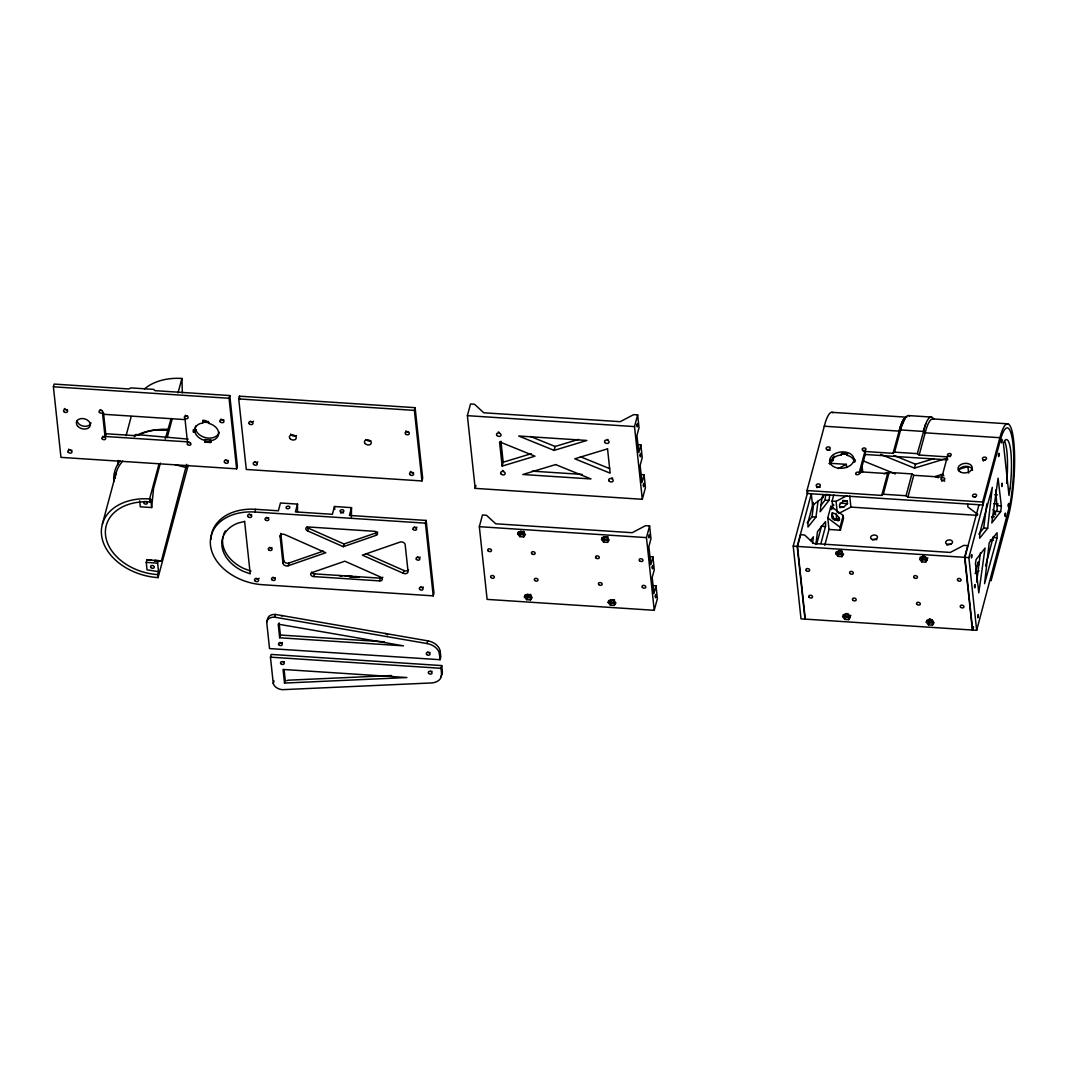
<?xml version="1.0" encoding="UTF-8"?>
<svg xmlns="http://www.w3.org/2000/svg" width="1068" height="1068" viewBox="0 0 1068 1068"><rect width="100%" height="100%" fill="white"/><g stroke="black" fill="none" stroke-linecap="round" stroke-linejoin="round"><path stroke-width="1.5" d="M204.776 440.363L204.989 439.589L210.676 439.949L210.65 442.512L204.963 442.139L204.522 440.323A12.175 8.744 15 0 1 195.404 433.421L195.057 432.153L193.441 432.046L193.215 429.91L194.817 430.017L194.91 428.775A12.175 8.744 15 0 1 202.666 422.968L202.933 420.405L205.777 420.592M195.644 426.039L194.817 430.017M153.992 560.633L161.348 561.167L186.646 464.353M297.478 511.999L297.518 504.109L280.457 502.988L278.374 510.784L255.626 509.303A49.288 35.391 15 0 0 211.05 539.34M351.372 517.166L351.519 507.634L334.458 506.512L332.375 514.309L295.422 511.892L297.518 504.109M807.168 522.96L812 516.779L813.683 503.909M812.548 543.358L813.402 536.83L810.438 540.608M813.322 502.414L807.942 522.506L807.995 527.031L815.979 517.045L818.088 500.959M815.859 544.413L817.541 531.544L825.524 521.558L825.577 526.097L820.985 543.252M822.04 497.074L820.117 511.759L829.115 500.238L829.676 494.698L825.684 494.444L825.137 499.984L821.065 505.204M976.633 582.06L980.464 552.677M978.849 534.174L983.681 527.992L986.832 503.869M987.66 528.26L992.319 487.328L979.743 533.252L979.676 538.245L987.66 528.26L983.681 527.992M993.374 536.483L985.55 565.893M976.673 630.32L1010.154 503.589A49.288 9.171 -86.3 0 0 1012.397 439.455A49.288 9.171 -86.3 0 0 1000.209 440.697L968.876 557.616L976.673 630.32L972.694 630.053L964.898 557.362L978.996 504.75M816.74 544.012L821.599 525.83M997.138 537.765L997.071 532.758L989.208 542.758L984.562 583.689L997.138 537.765L993.16 537.511M53.4 386.803L54.134 384.079L128.881 388.952L130.897 387.898L153.645 389.379L155.034 390.661L229.794 395.547L237.35 466.115L236.615 468.839L60.956 457.371L53.4 386.803L229.059 398.271L229.794 395.547M105.011 436.465L102.621 414.224L185.058 419.604L187.434 441.845L105.011 436.465L105.745 433.728L103.529 413.089M102.381 524.121L116.118 472.87M126.064 435.731L131.217 416.507M165.22 438.948L171.174 418.496M149.64 498.889L144.193 498.743A53.373 38.328 15 0 0 101.807 536.91A53.373 38.328 15 0 0 158.077 577.628L157.744 574.611A49.288 35.391 15 0 1 105.532 535.108A49.288 35.391 15 0 1 149.961 501.907L149.64 498.889L159.079 463.659M178.036 392.877L181.907 378.459A53.373 38.328 15 0 0 144.407 388.952M149.961 501.907L150.748 498.983L151.656 507.54L140.295 506.793L139.654 500.852M160.36 463.098L153.565 488.463L151.656 507.54M167.155 437.733L172.255 418.709M157.744 574.611L158.531 571.687L147.037 569.818L146.249 562.395L146.97 559.659L161.348 561.167M158.531 571.687L157.61 563.13L158.344 560.406M193.441 432.046L194.176 429.323L195.778 429.416L196.138 430.698A12.175 8.744 15 0 0 208.38 438.107A12.175 8.744 15 0 0 219.194 432.193M195.057 432.153L195.778 429.416M158.077 577.628L188.195 465.207M202.907 422.968L202.933 420.405M210.65 442.512L210.703 440.724A12.175 8.744 15 0 0 218.62 432.633A12.175 8.744 15 0 0 208.847 423.382L208.807 422.554L203.12 422.18M204.963 442.139L204.989 439.589M210.463 440.737L210.676 439.949M238.725 398.911L239.459 396.175L415.105 407.656L422.674 478.21L421.94 480.947L246.281 469.466L238.725 398.911L414.384 410.379L415.105 407.656M351.519 507.634L349.423 515.43L426.172 520.436L433.955 593.14L433.234 595.864L262.688 584.73A49.288 35.391 15 0 1 210.476 545.227A49.288 35.391 15 0 1 254.905 512.026L255.626 509.303M280.11 536.59A3.444 2.47 15 0 1 281.511 534.454A3.444 2.47 15 0 1 284.902 534.627L325.78 552.757L288.226 565.746A3.444 2.47 15 0 1 284.836 565.479A3.444 2.47 15 0 1 282.953 563.143L280.11 536.59L280.844 533.853A3.444 2.47 15 0 1 280.831 533.413M266.706 622.15L267.427 619.427A8.784 6.315 15 0 1 275.37 614.434L427.787 640.84A13.55 9.732 15 0 1 440.216 651.48L440.804 656.98L440.069 659.704L269.536 648.57L266.706 622.15A8.784 6.315 15 0 1 274.636 617.17L427.053 643.563A13.55 9.732 15 0 1 439.482 654.203L440.069 659.704M282.953 563.143L283.688 560.406L280.844 533.853M288.226 565.746L288.961 563.023L323.39 551.101M274.636 617.17L275.37 614.434M442.312 671.078L441.578 673.801A13.55 9.732 15 0 1 431.272 682.959L282.406 689.674A8.784 6.315 15 0 1 273.274 683.573L270.458 657.167L271.179 654.43L441.725 665.578L442.312 671.078A13.55 9.732 15 0 1 441.845 674.509M307.637 530.903A2.83 2.029 15 0 1 305.835 528.393A2.83 2.029 15 0 1 308.532 526.991L374.294 531.29A2.83 2.029 15 0 1 377.324 533.066A2.83 2.029 15 0 1 376.029 535.362L343.282 546.696L307.637 530.903L308.372 528.166A2.83 2.029 15 0 1 306.916 527.085M279.656 637.77L278.201 624.153L403.504 645.846L279.656 637.77L280.39 635.033L279.095 622.938M273.274 683.573L274.009 680.85M284.515 683.066L283.06 669.449L406.908 677.539L284.515 683.066L285.249 680.343L284.115 669.756M313.845 576.6A2.83 2.029 15 0 1 310.815 574.838A2.83 2.029 15 0 1 312.11 572.528L344.844 561.194L380.488 577A2.83 2.029 15 0 1 382.291 579.497A2.83 2.029 15 0 1 379.607 580.899L313.845 576.6L314.579 573.876A2.83 2.029 15 0 1 311.536 572.101M343.282 546.696L344.016 543.972L376.764 532.638A2.83 2.029 15 0 0 377.712 532.118M376.029 535.362L376.764 532.638M379.607 580.899L380.328 578.175A2.83 2.029 15 0 0 382.851 577.214M403.237 573.262A3.444 2.47 15 0 0 406.628 573.436A3.444 2.47 15 0 0 408.016 571.3L405.173 544.76A3.444 2.47 15 0 0 403.304 542.41A3.444 2.47 15 0 0 399.899 542.144L362.346 555.146L403.237 573.262L403.971 570.526A3.444 2.47 15 0 0 408.47 569.831M433.234 595.864L425.438 523.16L426.172 520.436M640.079 474.512L644.071 474.766L645.432 487.595L642.309 499.29L475.18 488.37L467.384 415.666L470.521 403.984L474.499 404.238L483.777 412.782L620.214 421.686L633.671 414.638L637.649 414.891L639.024 427.721L636.942 435.517L638.771 452.618L640.853 444.835L636.875 444.568M427.053 643.563L427.787 640.84M475.18 488.37L475.954 485.446M439.482 654.203L440.216 651.48M441.578 673.801L440.991 668.301L441.725 665.578M652.027 585.518L656.006 585.785L657.381 598.614L654.243 610.295L487.115 599.388L479.332 526.684L482.469 514.99L486.447 515.257L495.726 523.787L632.163 532.705L645.619 525.643L649.598 525.91L650.973 538.739L648.877 546.536L650.812 564.638L652.908 556.842L650.252 556.668M502.147 466.102L499.544 441.805L534.934 456.183L502.147 466.102L503.188 462.204L500.932 441.151M517.673 534L518.194 532.051L520.396 534.708L524.268 534.961L523.747 536.91L519.876 536.657L517.673 534L519.342 531.61L523.213 531.864L525.416 534.507L523.747 536.91M519.876 536.657L520.396 534.708M554.092 450.376L586.866 440.457L518.701 436.011L554.092 450.376L555.133 446.477L578.549 439.402M524.415 597.012L524.935 595.063L527.151 597.706L531.023 597.96L530.502 599.909L526.631 599.655L524.415 597.012L526.083 594.609L529.955 594.863L532.171 597.506L530.502 599.909M526.631 599.655L527.151 597.706M603.62 542.13L601.418 539.474L603.086 537.084L606.958 537.324L609.16 539.981L607.492 542.37L603.62 542.13L604.141 540.181L601.938 537.524M642.309 499.29L634.512 426.586L637.649 414.891M607.492 542.37L608.012 540.421L604.141 540.181M608.173 602.472L608.693 600.523L610.896 603.18L614.767 603.433L614.247 605.382L610.375 605.129L608.173 602.472L609.828 600.082L613.699 600.336L615.916 602.979L614.247 605.382M644.071 474.766L641.975 482.562L640.146 465.448L642.228 457.665L640.853 444.835M610.375 605.129L610.896 603.18M654.243 610.295L646.46 537.604L649.598 525.91M656.006 585.785L653.923 593.568L652.188 577.468L654.284 569.671L652.908 556.842M1007.992 513.401L1008.325 516.418A53.373 9.932 -86.3 0 0 1013.719 441.164A53.373 9.932 -86.3 0 0 999.888 437.68L982.653 502.013L982.974 505.004L807.315 493.536L806.994 490.532L825.257 422.674A53.373 9.932 -86.3 0 1 833.093 412.782M823.775 494.604L822.987 497.528L812.534 505.338L811.293 493.79L797.195 546.402L804.992 619.106L801.013 618.853L793.217 546.149L807.808 491.694M797.489 546.429L800.613 534.734L804.591 534.988L813.883 543.532L950.306 552.436L963.763 545.388L967.741 545.641L964.618 557.336L972.401 630.04L805.272 619.12L797.489 546.429L964.618 557.336M828.995 463.432L832.906 460.508L834.081 456.116M829.983 464.446A12.175 8.17 -6.1 0 1 841.117 454.981L841.798 453.353L847.485 453.726L847.298 455.382A12.175 8.17 -6.1 0 1 854.186 461.723M832.96 509.089L832.092 501.066L833.761 494.831M829.008 529.461L827.767 517.927L830.904 506.232L843.186 515.524L843.506 518.514L840.382 530.209L829.008 529.461L824.763 545.294M831.919 518.047L832.319 512.787L836.164 514.162L839.328 518.087L839.528 519.929L836.631 518.434L833.04 519.502M839.328 518.087L838.634 520.65L834.789 519.288L831.638 515.35M840.382 530.209L840.062 527.218L843.186 515.524M835.83 553.745L836.351 551.796L838.554 554.439L842.425 554.692L841.904 556.642L838.033 556.388L835.83 553.745L837.486 551.342L841.357 551.595L843.573 554.252L841.904 556.642M864.893 451.497L859.46 471.762L887.601 473.591L889.163 472.43L911.912 473.912L913.754 475.3L941.883 477.142L947.316 456.877L919.174 455.035L917.332 453.646L894.597 452.151L893.035 453.326L864.893 451.497L865.213 454.487L860.194 473.191M838.033 556.388L838.554 554.439M844.775 619.4L842.572 616.743L844.241 614.354L848.112 614.607L850.315 617.251L848.66 619.654L844.775 619.4L845.309 617.451L843.093 614.794M806.994 490.532L881.754 495.418L887.601 473.591M893.035 453.326L900.364 426.479L902.887 420.512L905.29 417.868A55.109 10.253 -86.3 0 1 909.616 415.986M848.66 619.654L850.836 615.301M881.754 495.418L883.316 494.244L889.163 472.43M894.597 452.151L901.592 426.306L905.29 417.868M982.653 502.013L907.907 497.127L906.065 495.739L911.912 473.912M917.332 453.646L925.796 423.716M880.619 454.367L914.475 468.104L915.516 464.22L934.246 458.546M907.907 497.127L913.754 475.3M919.174 455.035L926.156 429.256A53.373 9.932 -86.3 0 1 933.672 419.163M924.634 556.975A1.909 1.375 15 0 0 925.115 556.962L927.318 559.725L925.649 562.115L921.777 561.861L922.298 559.912L920.095 557.269M925.649 562.115L927.838 557.776M926.316 622.217L926.837 620.268L929.053 622.911L932.925 623.165L932.404 625.114L928.533 624.86L926.316 622.217L927.985 619.814L931.857 620.067L934.059 622.724L932.404 625.114M928.533 624.86L929.053 622.911M975.485 572.248L978.235 562.022L978.555 565.012M972.401 630.04L973.188 627.116M972.694 630.053L973.549 626.876M1008.312 516.391L991.091 580.698L990.77 577.708M833.173 504.443L833.601 505.257M991.758 517.673L997.232 509.569L995.696 490.038M1000.663 511.639L1001.384 506.379L998.073 478.17L991.798 522.973L1000.663 511.639L996.684 511.385M847.178 500.799L843.186 501.399L839.501 504.817L839.808 507.634L843.787 507.033L847.485 503.615L847.178 500.799L842.719 500.505M903.261 419.898L904.916 418.442M902.887 420.512L904.543 419.083M902.527 421.192L904.169 419.777M902.153 421.927L903.795 420.538M901.793 422.728L903.421 421.353M901.432 423.582L903.047 422.234M901.072 424.49L902.687 423.168M900.711 425.451L902.313 424.156M900.364 426.479L901.953 425.197M900.004 427.547L901.592 426.306M899.323 429.857L900.898 428.655M824.229 426.212L898.989 431.112L900.551 429.91L923.286 431.432L925.128 432.82L999.888 437.706L1000.209 440.697M898.989 431.112L900.551 429.937M975.097 573.703L979.022 570.779M899.697 428.535L901.245 427.454M838.246 468.572L846.323 464.34L846.67 467.544M832.092 501.066L836.07 501.333L846.844 495.685M838.794 513.454L850.902 507.1L977.354 515.363M503.188 462.204L531.29 453.7M883.863 473.791L890.111 471.896M914.475 468.104L945.687 458.666M942.951 474.152L935.154 476.515L938.225 477.756M958.57 469.426L967.928 466.596L968.623 473.071M150.428 560.166L151.442 560.073M345.218 576.159L348.729 576.226M286.705 680.823A3.498 2.51 15 0 1 288.587 680.183L391.636 675.537M154.913 429.937L167.716 429.603A55.109 39.583 15 0 0 137.078 435.143M168.17 429.71L162.723 429.576A53.373 38.328 15 0 0 157.383 429.857M908.588 415.572L931.323 417.067M831.745 412.315L906.839 417.214M932.644 418.896L1007.751 423.809M467.384 415.666L634.512 426.586M865.213 454.487L945.994 459.761M202.72 421.179L208.407 421.553L208.594 423.329M846.323 464.34L830.984 463.338L830.65 460.228M105.745 433.728L133.874 435.57L135.903 434.516L188.168 439.122M205.176 441.364L210.863 441.738M994.735 494.698L997.392 494.871M532.184 471.148L582.06 474.406M883.316 494.244L906.065 495.739M993.64 503.682L998.246 503.989M997.365 505.658L1001.343 505.912M825.017 500.171L828.995 500.425M840.035 503.121L847.485 503.615M839.528 506.753L843.787 507.033M991.598 516.685L994.441 516.872M812 516.779L815.979 517.045M821.479 526.297L825.457 526.564M990.21 539.994L993.454 540.208M793.217 546.149L797.195 546.402M964.898 557.362L968.876 557.616M254.905 512.026L425.438 523.16M479.332 526.684L646.46 537.604M925.115 557.069L921.23 556.815L919.575 559.218L921.777 561.861M922.298 559.912L926.17 560.166M154.393 560.593L157.904 560.66L155.18 560.326M146.249 562.395L157.61 563.13M314.579 573.876L380.328 578.175M349.183 576.573L352.694 576.64L349.97 576.306M349.69 576.733L357.433 577.241M845.309 617.451L849.18 617.704M280.39 635.033L384.427 641.828M270.458 657.167L440.991 668.301M385.214 633.471L385.441 633.524A3.498 2.51 15 0 1 386.683 634.058M355.978 576.573L358.981 577.334M338.93 575.465L341.934 576.226M146.97 559.659L149.587 560.326M175.205 464.74L186.419 467.624M250.967 571.113L243.678 568.456A37.58 26.994 15 0 1 223.159 536.149M893.969 455.462L915.516 464.22M940.815 474.486L943.885 475.741M862.997 460.789L895.304 473.912M530.516 436.492L555.133 446.477M580.431 456.757L609.654 468.625M308.372 528.166L344.016 543.972M366.11 553.758L403.971 570.526M977.781 514.429L967.942 506.993L967.621 504.003M827.767 517.927L840.062 527.218M992.92 509.583L995.242 511.719L995.59 514.936M833.601 505.404L833.454 504.456M947.316 456.877L947.636 459.867M861.836 463.739L862.704 471.829M860.795 467.637L861.315 472.497M847.058 455.342L846.964 454.487L844.187 454.047L841.277 454.114L841.37 454.968M849.701 495.872L850.902 507.1M832.586 457.504L832.906 460.508M836.07 501.333L837.272 512.547M836.164 514.162L836.631 518.434M832.319 512.787L832.893 518.167M830.904 506.232L831.264 509.529M822.667 494.537L822.987 497.528M414.384 410.379L421.94 480.947M334.458 506.512L334.778 509.516M239.459 396.175L239.806 399.459M229.059 398.271L236.615 468.839M181.907 378.459L182.361 392.957M281.164 615.782A3.498 2.51 15 0 1 282.673 615.702M387.19 634.445A3.498 2.51 15 0 1 387.617 634.886M429.95 652.388A1.909 1.375 15 0 1 427.667 652.014M282.513 642.535A1.909 1.375 15 0 1 279.856 642.362M431.966 671.251A1.909 1.375 15 0 1 430.564 671.291M441.324 675.55A13.55 9.732 15 0 1 440.63 676.525M284.168 661.599A1.909 1.375 15 0 1 282.766 661.639M388.739 675.684A3.498 2.51 15 0 1 390.074 675.964M903.621 419.35A53.373 9.932 -86.3 0 1 906.145 417.241M923.286 431.405A55.109 10.253 -86.3 0 1 933.659 418.936M145.902 501.399A1.909 1.375 15 0 1 146.623 504.016L146.183 504.136A1.909 1.375 15 0 1 144.487 501.453M115.17 478.144A53.373 38.328 15 0 1 122.767 461.109M138.213 435.223A53.373 38.328 15 0 1 139.628 434.529M141.083 433.888A53.373 38.328 15 0 1 148.879 431.298M150.521 430.911A53.373 38.328 15 0 1 155.634 430.057M117.88 464.62A55.109 39.583 15 0 1 118.014 460.468M134.301 436.665A55.109 39.583 15 0 1 135.663 435.877M113.795 481.615A55.109 39.583 15 0 1 120.043 460.949M983.214 460.682A2.083 1.402 -6.1 0 1 985.177 460.094M974.71 497.141A2.083 1.402 -6.1 0 1 975.258 497.127M816.967 487.502A2.083 1.402 -6.1 0 1 819.904 487.168M827.286 450.202A2.083 1.402 -6.1 0 1 829.823 450.149M941.709 481.227A1.909 1.282 -6.1 0 1 944.726 481.161M949.479 456.543A1.909 1.282 -6.1 0 1 950.453 456.61M863.278 451.257A1.909 1.282 -6.1 0 1 865.601 451.19M958.45 470.681A7.129 4.779 -6.1 0 1 965.806 466.329A7.129 4.779 -6.1 0 1 972.534 470.347M946.889 545.174A3.484 2.336 -6.1 0 1 951.014 544.346M872.529 539.834A3.484 2.336 -6.1 0 1 876.735 539.727M983.348 460.749A1.909 1.282 -6.1 0 1 985.15 460.215M1004.494 441.044A37.58 6.995 -86.3 0 1 1006.603 483.404M827.833 450.122A1.909 1.282 -6.1 0 1 829.702 450.242M817.1 487.569A1.909 1.282 -6.1 0 1 819.783 487.262M834.482 520.25A1.909 1.282 -6.1 0 1 837.846 520.784M930.895 619.907A1.909 1.375 15 0 1 929.467 618.813M845.936 613.699A1.909 1.375 15 0 0 848.566 614.38A1.909 1.375 15 0 0 845.349 614.14A1.909 1.375 15 0 0 846.79 616.423A1.909 1.375 15 0 0 848.74 614.808M842.171 551.181A1.909 1.375 15 0 1 839.194 550.701M925.515 556.922A1.909 1.375 15 0 1 924.594 558.911A1.909 1.375 15 0 1 922.085 557.389A1.909 1.375 15 0 1 924.301 556.188M932.271 619.921A1.909 1.375 15 0 1 931.496 621.883A1.909 1.375 15 0 1 928.893 620.641A1.909 1.375 15 0 1 930.562 619.106M924.154 556.895A1.909 1.375 15 0 1 922.712 555.814M71.836 450.255A2.083 1.495 15 0 1 68.739 449.121M228.165 460.468A2.083 1.495 15 0 1 225.308 459.721M223.813 419.831A2.083 1.495 15 0 1 220.956 419.097M67.484 409.631A2.083 1.495 15 0 1 64.387 408.497M190.424 442.526A1.909 1.375 15 0 1 188.248 441.738M187.581 416.013A1.909 1.375 15 0 1 185.405 415.225M101.834 410.459A1.909 1.375 15 0 1 100.138 409.645M105.158 436.959A1.909 1.375 15 0 1 102.982 436.158M105.745 434.649A1.909 1.375 15 0 1 106.079 434.97M90.967 422.861A7.129 5.126 15 0 1 83.704 426.225A7.129 5.126 15 0 1 77.07 420.605M257.842 461.843A2.083 1.495 15 0 1 254.665 461.95M413.49 472.563A2.083 1.495 15 0 1 410.379 471.442M253.49 421.219A2.083 1.495 15 0 1 250.312 421.326M408.657 432.059A2.083 1.495 15 0 1 406.027 430.804M296.463 435.544A3.484 2.496 15 0 1 290.629 434.022M370.836 440.804A3.484 2.496 15 0 1 366.084 439.562M268.762 517.74A1.909 1.375 15 0 1 266.466 517.366M275.17 577.614A1.909 1.375 15 0 1 272.887 577.241M423.342 587.066A1.909 1.375 15 0 1 420.685 586.893M416.921 527.191A1.909 1.375 15 0 1 414.264 527.018M420.124 557.136A1.909 1.375 15 0 1 417.481 556.962M271.966 547.67A1.909 1.375 15 0 1 269.67 547.31M288.961 563.023A3.444 2.47 15 0 1 285.557 562.756A3.444 2.47 15 0 1 283.688 560.406M223.559 534.801A37.58 26.994 15 0 1 225.348 530.916M259.137 578.242A2.083 1.495 15 0 1 255.946 578.349M251.567 514.602A2.083 1.495 15 0 1 249.071 514.202M340.812 513.214A1.909 1.282 -6.1 0 1 343.509 512.907M614.514 599.922A1.909 1.375 15 0 1 611.857 599.749M524.014 531.45A1.909 1.375 15 0 1 521.371 531.277M530.769 594.449A1.909 1.375 15 0 1 528.113 594.275M606.624 536.617A1.909 1.375 15 0 1 607.438 538.686A1.909 1.375 15 0 1 604.715 538.779A1.909 1.375 15 0 1 604.381 536.697M613.366 599.615A1.909 1.375 15 0 1 614.18 601.684A1.909 1.375 15 0 1 611.47 601.778A1.909 1.375 15 0 1 611.123 599.695M530.035 594.395A1.909 1.375 15 0 1 530.249 596.398A1.909 1.375 15 0 1 527.592 596.224A1.909 1.375 15 0 1 527.378 594.222M523.934 532.425A1.909 1.375 15 0 1 521.491 533.559A1.909 1.375 15 0 1 520.637 531.223M523.28 531.397A1.909 1.375 15 0 1 523.841 532.064M608.039 536.643A1.909 1.375 15 0 1 605.115 536.737M612.725 478.05A2.323 1.669 15 0 1 611.55 477.97M608.012 439.575A2.323 1.669 15 0 1 607.425 439.482M499.41 432.42A2.323 1.669 15 0 1 498.342 431.913M503.535 470.908A2.323 1.669 15 0 1 502.467 470.401M975.471 563.53L978.795 592.833L985.083 548.044L976.085 559.565L975.471 563.53M636.942 425.117C637.236 431.031 638.13 419.684 636.942 425.117M640.146 455.048C640.453 461.016 641.321 449.494 640.146 455.048M643.363 484.992C643.67 490.946 644.525 479.425 643.363 484.992M648.89 536.136C649.184 542.103 650.078 530.569 648.89 536.136M652.201 567.068C652.495 573.035 653.389 561.501 652.201 567.068M655.298 595.997C655.592 601.911 656.486 590.577 655.298 595.997M971.306 556.148C971.6 562.115 972.494 550.581 971.306 556.148M974.51 586.092C974.817 592.046 975.685 580.525 974.51 586.092M977.714 616.022C978.008 621.936 978.902 610.589 977.714 616.022M998.46 454.821C998.74 460.789 999.648 449.254 998.46 454.821M1001.33 440.977C1001.65 447.425 1002.625 435.05 1001.33 440.977M1001.664 484.752C1001.958 490.719 1002.852 479.185 1001.664 484.752M1004.868 514.696C1005.175 520.65 1006.043 509.129 1004.868 514.696M1008.205 505.124C1008.539 511.625 1009.474 499.063 1008.205 505.124M853.866 458.733L853.773 459.881L855.388 459.988L854.867 461.937L853.252 461.83L852.731 462.965A12.175 8.17 -6.1 0 1 833.12 466.356A12.175 8.17 -6.1 0 1 836.711 452.939A12.175 8.17 -6.1 0 1 853.866 458.733M1010.061 488.423L1008.993 495.459L1003.386 443.046L1004.908 440.403A37.58 6.995 -86.3 0 1 1010.061 488.423M555.614 464.58L522.826 474.499L590.991 478.945L555.614 464.58M607.545 448.854L574.771 458.786L610.148 473.151L607.545 448.854M244.612 521.424L237.804 523.16A37.58 26.994 15 0 0 242.943 571.18L250.232 573.85L244.612 521.424M426.599 654.43A1.909 1.375 15 0 0 429.857 654.644A1.909 1.375 15 0 0 428.001 652.414A1.909 1.375 15 0 0 426.599 654.43M278.801 644.778A1.909 1.375 15 0 0 282.045 644.992A1.909 1.375 15 0 0 280.203 642.762A1.909 1.375 15 0 0 278.801 644.778M428.628 673.294A1.909 1.375 15 0 0 431.873 673.507A1.909 1.375 15 0 0 430.017 671.278A1.909 1.375 15 0 0 428.628 673.294M280.817 663.642A1.909 1.375 15 0 0 284.075 663.855A1.909 1.375 15 0 0 282.219 661.626A1.909 1.375 15 0 0 280.817 663.642M150.882 567.482A1.909 1.375 15 0 0 154.126 567.695A1.909 1.375 15 0 0 152.283 565.479A1.909 1.375 15 0 0 150.882 567.482M983.134 459.654A2.083 1.402 -6.1 0 0 986.525 458.639A2.083 1.402 -6.1 0 0 983.775 457.224A2.083 1.402 -6.1 0 0 983.134 459.654M973.215 496.687A2.083 1.402 -6.1 0 0 976.606 495.672A2.083 1.402 -6.1 0 0 973.856 494.257A2.083 1.402 -6.1 0 0 973.215 496.687M816.886 486.474A2.083 1.402 -6.1 0 0 820.277 485.459A2.083 1.402 -6.1 0 0 817.527 484.044A2.083 1.402 -6.1 0 0 816.886 486.474M826.806 449.441A2.083 1.402 -6.1 0 0 830.196 448.426A2.083 1.402 -6.1 0 0 827.446 447.011A2.083 1.402 -6.1 0 0 826.806 449.441M856.336 474.472A1.909 1.282 -6.1 0 0 859.446 473.538A1.909 1.282 -6.1 0 0 856.936 472.243A1.909 1.282 -6.1 0 0 856.336 474.472M862.81 450.309A1.909 1.282 -6.1 0 0 865.921 449.374A1.909 1.282 -6.1 0 0 863.411 448.079A1.909 1.282 -6.1 0 0 862.81 450.309M948.077 455.876A1.909 1.282 -6.1 0 0 951.188 454.941A1.909 1.282 -6.1 0 0 948.678 453.646A1.909 1.282 -6.1 0 0 948.077 455.876M941.602 480.039A1.909 1.282 -6.1 0 0 944.713 479.105A1.909 1.282 -6.1 0 0 942.203 477.81A1.909 1.282 -6.1 0 0 941.602 480.039M960.519 472.069A7.129 4.779 -6.1 0 0 972.107 468.612A7.129 4.779 -6.1 0 0 962.735 463.766A7.129 4.779 -6.1 0 0 960.519 472.069M946.822 544.173A3.484 2.336 -6.1 0 0 952.482 542.491A3.484 2.336 -6.1 0 0 947.903 540.128A3.484 2.336 -6.1 0 0 946.822 544.173M871.782 539.273A3.484 2.336 -6.1 0 0 877.442 537.591A3.484 2.336 -6.1 0 0 872.876 535.228A3.484 2.336 -6.1 0 0 871.782 539.273M960.546 607.118A1.909 1.375 15 0 0 963.79 607.332A1.909 1.375 15 0 0 961.948 605.115A1.909 1.375 15 0 0 960.546 607.118M957.689 580.431A1.909 1.375 15 0 0 960.933 580.645A1.909 1.375 15 0 0 959.077 578.429A1.909 1.375 15 0 0 957.689 580.431M914.021 577.588A1.909 1.375 15 0 0 917.279 577.801A1.909 1.375 15 0 0 915.423 575.572A1.909 1.375 15 0 0 914.021 577.588M916.891 604.274A1.909 1.375 15 0 0 920.135 604.475A1.909 1.375 15 0 0 918.28 602.259A1.909 1.375 15 0 0 916.891 604.274M852.758 600.082A1.909 1.375 15 0 0 856.015 600.296A1.909 1.375 15 0 0 854.16 598.067A1.909 1.375 15 0 0 852.758 600.082M809.103 597.226A1.909 1.375 15 0 0 812.361 597.439A1.909 1.375 15 0 0 810.505 595.223A1.909 1.375 15 0 0 809.103 597.226M806.247 570.539A1.909 1.375 15 0 0 809.491 570.753A1.909 1.375 15 0 0 807.648 568.536A1.909 1.375 15 0 0 806.247 570.539M849.901 573.396A1.909 1.375 15 0 0 853.158 573.609A1.909 1.375 15 0 0 851.303 571.38A1.909 1.375 15 0 0 849.901 573.396M838.674 552.65A1.909 1.375 15 0 0 841.918 552.864A1.909 1.375 15 0 0 840.062 550.634A1.909 1.375 15 0 0 838.674 552.65M63.893 411.607A2.083 1.495 15 0 0 67.444 411.834A2.083 1.495 15 0 0 65.415 409.418A2.083 1.495 15 0 0 63.893 411.607M68.245 452.231A2.083 1.495 15 0 0 71.796 452.472A2.083 1.495 15 0 0 69.767 450.042A2.083 1.495 15 0 0 68.245 452.231M224.574 462.444A2.083 1.495 15 0 0 228.125 462.671A2.083 1.495 15 0 0 226.096 460.255A2.083 1.495 15 0 0 224.574 462.444M220.222 421.82A2.083 1.495 15 0 0 223.773 422.047A2.083 1.495 15 0 0 221.743 419.631A2.083 1.495 15 0 0 220.222 421.82M102.248 438.895A1.909 1.375 15 0 0 105.492 439.108A1.909 1.375 15 0 0 103.636 436.879A1.909 1.375 15 0 0 102.248 438.895M99.404 412.381A1.909 1.375 15 0 0 102.648 412.595A1.909 1.375 15 0 0 100.806 410.366A1.909 1.375 15 0 0 99.404 412.381M187.514 444.462A1.909 1.375 15 0 0 190.758 444.675A1.909 1.375 15 0 0 188.916 442.446A1.909 1.375 15 0 0 187.514 444.462M184.671 417.948A1.909 1.375 15 0 0 187.928 418.162A1.909 1.375 15 0 0 186.072 415.933A1.909 1.375 15 0 0 184.671 417.948M77.55 426.025A7.129 5.126 15 0 0 89.672 426.813A7.129 5.126 15 0 0 82.77 418.536A7.129 5.126 15 0 0 77.55 426.025M253.57 464.34A2.083 1.495 15 0 0 257.121 464.567A2.083 1.495 15 0 0 255.092 462.15A2.083 1.495 15 0 0 253.57 464.34M249.218 423.716A2.083 1.495 15 0 0 252.769 423.943A2.083 1.495 15 0 0 250.74 421.513A2.083 1.495 15 0 0 249.218 423.716M409.898 474.552A2.083 1.495 15 0 0 413.45 474.779A2.083 1.495 15 0 0 411.42 472.35A2.083 1.495 15 0 0 409.898 474.552M405.546 433.928A2.083 1.495 15 0 0 409.084 434.155A2.083 1.495 15 0 0 407.068 431.726A2.083 1.495 15 0 0 405.546 433.928M365.029 443.46A3.484 2.496 15 0 0 370.943 443.847A3.484 2.496 15 0 0 367.579 439.802A3.484 2.496 15 0 0 365.029 443.46M290.002 438.561A3.484 2.496 15 0 0 295.903 438.948A3.484 2.496 15 0 0 292.539 434.903A3.484 2.496 15 0 0 290.002 438.561M286.705 508.501A1.909 1.282 -6.1 0 0 289.815 507.567A1.909 1.282 -6.1 0 0 287.305 506.272A1.909 1.282 -6.1 0 0 286.705 508.501M340.705 512.026A1.909 1.282 -6.1 0 0 343.816 511.091A1.909 1.282 -6.1 0 0 341.306 509.796A1.909 1.282 -6.1 0 0 340.705 512.026M271.819 579.657A1.909 1.375 15 0 0 275.077 579.871A1.909 1.375 15 0 0 273.221 577.641A1.909 1.375 15 0 0 271.819 579.657M265.411 519.782A1.909 1.375 15 0 0 268.655 519.996A1.909 1.375 15 0 0 266.8 517.78A1.909 1.375 15 0 0 265.411 519.782M419.631 589.309A1.909 1.375 15 0 0 422.875 589.523A1.909 1.375 15 0 0 421.019 587.293A1.909 1.375 15 0 0 419.631 589.309M413.209 529.434A1.909 1.375 15 0 0 416.453 529.648A1.909 1.375 15 0 0 414.611 527.432A1.909 1.375 15 0 0 413.209 529.434M416.413 559.378A1.909 1.375 15 0 0 419.671 559.579A1.909 1.375 15 0 0 417.815 557.362A1.909 1.375 15 0 0 416.413 559.378M268.615 549.726A1.909 1.375 15 0 0 271.859 549.927A1.909 1.375 15 0 0 270.017 547.71A1.909 1.375 15 0 0 268.615 549.726M247.99 516.592A2.083 1.495 15 0 0 251.527 516.819A2.083 1.495 15 0 0 249.512 514.389A2.083 1.495 15 0 0 247.99 516.592M254.851 580.738A2.083 1.495 15 0 0 258.403 580.965A2.083 1.495 15 0 0 256.387 578.536A2.083 1.495 15 0 0 254.851 580.738M642.389 587.387A1.909 1.375 15 0 0 645.646 587.587A1.909 1.375 15 0 0 643.79 585.371A1.909 1.375 15 0 0 642.389 587.387M639.532 560.7A1.909 1.375 15 0 0 642.776 560.914A1.909 1.375 15 0 0 640.933 558.684A1.909 1.375 15 0 0 639.532 560.7M595.877 557.843A1.909 1.375 15 0 0 599.121 558.057A1.909 1.375 15 0 0 597.266 555.827A1.909 1.375 15 0 0 595.877 557.843M598.734 584.53A1.909 1.375 15 0 0 601.978 584.743A1.909 1.375 15 0 0 600.136 582.514A1.909 1.375 15 0 0 598.734 584.53M534.614 580.338A1.909 1.375 15 0 0 537.858 580.551A1.909 1.375 15 0 0 536.002 578.335A1.909 1.375 15 0 0 534.614 580.338M490.946 577.494A1.909 1.375 15 0 0 494.204 577.708A1.909 1.375 15 0 0 492.348 575.478A1.909 1.375 15 0 0 490.946 577.494M488.089 550.808A1.909 1.375 15 0 0 491.347 551.021A1.909 1.375 15 0 0 489.491 548.792A1.909 1.375 15 0 0 488.089 550.808M531.757 553.651A1.909 1.375 15 0 0 535.001 553.865A1.909 1.375 15 0 0 533.146 551.649A1.909 1.375 15 0 0 531.757 553.651M604.915 442.486A2.323 1.669 15 0 0 608.853 442.739A2.323 1.669 15 0 0 606.611 440.056A2.323 1.669 15 0 0 604.915 442.486M609.04 480.974A2.323 1.669 15 0 0 612.979 481.241A2.323 1.669 15 0 0 610.736 478.544A2.323 1.669 15 0 0 609.04 480.974M496.9 435.437A2.323 1.669 15 0 0 500.839 435.691A2.323 1.669 15 0 0 498.596 432.994A2.323 1.669 15 0 0 496.9 435.437M501.026 473.925A2.323 1.669 15 0 0 504.964 474.179A2.323 1.669 15 0 0 502.721 471.482A2.323 1.669 15 0 0 501.026 473.925"/></g></svg>
